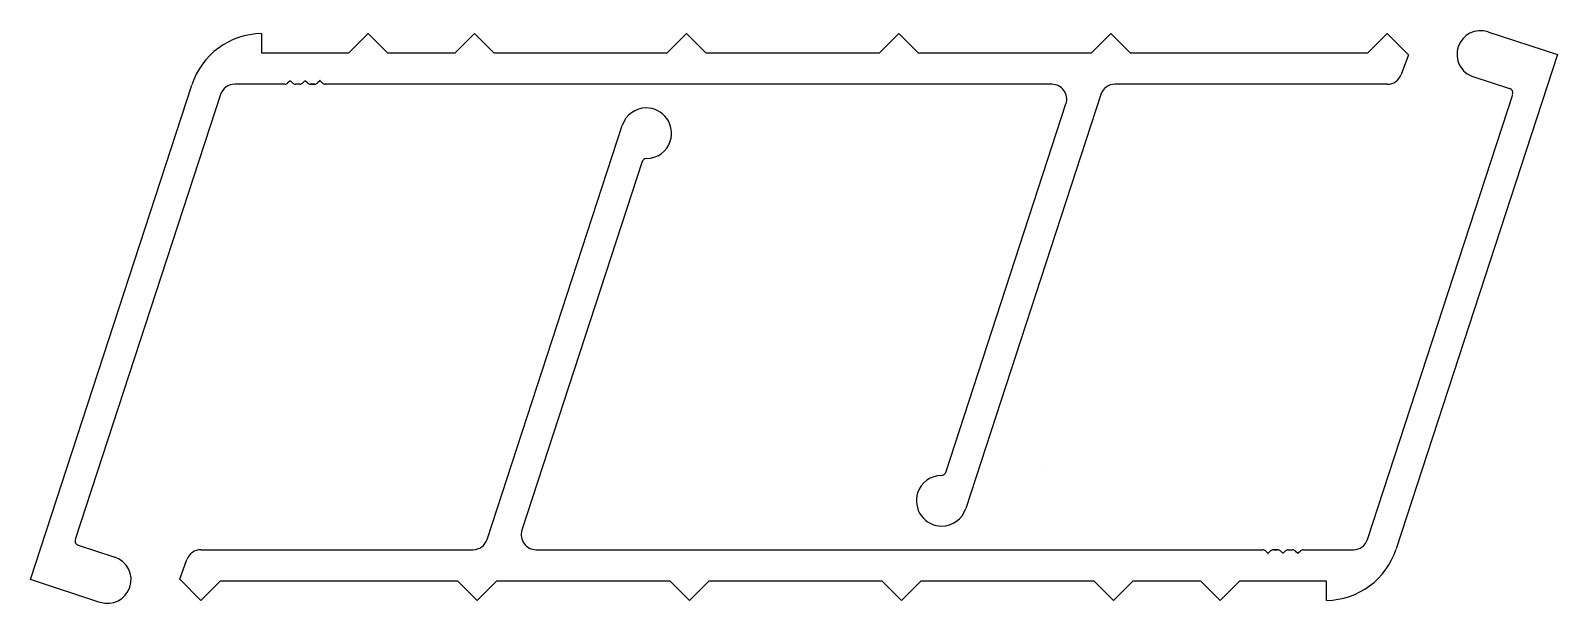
# Model space of a CAD drawing. Extents: x -56 to 46, y 1 to 40.
import ezdxf

# ---------------------------------------------------------------- set-up
doc = ezdxf.new("R2010")
doc.units = 0
doc.layers.get('0').update_dxf_attribs({"linetype": 'CONTINUOUS'})

msp = doc.modelspace()

# ---------------------------------------------------------------- linework, layer by layer
at = {"color": 7}
for p, q in [((-40.92, 39.51), (-40.92, 38.21)), ((-35.07, 38.21), (-33.77, 39.51)), ((-33.77, 39.51), (-32.47, 38.21)), ((-27.92, 38.21), (-26.62, 39.51)), ((-26.62, 39.51), (-25.32, 38.21)), ((-13.67, 38.21), (-12.37, 39.51)), ((-12.37, 39.51), (-11.07, 38.21)), ((0.58, 38.21), (1.88, 39.51)), ((1.88, 39.51), (3.18, 38.21)), ((14.83, 38.21), (16.13, 39.51)), ((16.13, 39.51), (17.43, 38.21)), ((33.4, 38.21), (34.7, 39.51)), ((34.7, 39.51), (36.12, 38.09)), ((41.47, 39.63), (46.14, 38.11)), ((-40.92, 38.21), (-35.07, 38.21)), ((-32.47, 38.21), (-27.92, 38.21)), ((-25.32, 38.21), (-13.67, 38.21)), ((-11.07, 38.21), (0.58, 38.21)), ((3.18, 38.21), (14.83, 38.21)), ((17.43, 38.21), (33.4, 38.21)), ((46.14, 38.11), (35.3, 4.92)), ((36.12, 38.09), (35.64, 36.77)), ((-56.44, 2.87), (-45.61, 36.06)), ((-39.35, 36.11), (-42.73, 36.11)), ((-39.01, 36.35), (-39.18, 36.18)), ((-38.82, 36.18), (-38.99, 36.35)), ((-38.35, 36.11), (-38.65, 36.11)), ((-38.01, 36.35), (-38.18, 36.18)), ((-37.82, 36.18), (-37.99, 36.35)), ((-37.35, 36.11), (-37.65, 36.11)), ((-37.65, 36.11), (-37.35, 36.11)), ((-37.35, 36.11), (-37.65, 36.11)), ((-37.65, 36.11), (-37.35, 36.11)), ((-37.35, 36.11), (-37.65, 36.11)), ((-37.01, 36.35), (-37.18, 36.18)), ((-36.82, 36.18), (-36.99, 36.35)), ((-36.65, 36.11), (-36.65, 36.11)), ((12.17, 36.11), (-36.65, 36.11)), ((34.7, 36.11), (16.41, 36.11)), ((42.94, 35.81), (40.48, 36.61)), ((-43.68, 35.42), (-53.44, 5.55)), ((15.46, 35.42), (6.38, 7.63)), ((33.38, 5.56), (43.13, 35.43)), ((-15.08, 34.52), (-15.08, 34.52)), ((5.04, 10.06), (13.12, 34.8)), ((-25.77, 5.56), (-16.69, 33.35)), ((-13.46, 32.3), (-13.46, 32.3)), ((-15.35, 30.92), (-23.43, 6.18)), ((11.65, 10.2), (11.65, 10.2)), ((3.15, 8.68), (3.15, 8.68)), ((-53.24, 5.17), (-50.79, 4.37)), ((-46.42, 2.89), (-45.94, 4.21)), ((-45, 4.87), (-26.72, 4.87)), ((-22.48, 4.87), (26.35, 4.87)), ((26.34, 4.87), (26.34, 4.87)), ((26.52, 4.8), (26.69, 4.63)), ((26.7, 4.63), (26.87, 4.8)), ((27.05, 4.87), (27.34, 4.87)), ((27.34, 4.87), (27.05, 4.87)), ((27.05, 4.87), (27.34, 4.87)), ((27.34, 4.87), (27.05, 4.87)), ((27.05, 4.87), (27.34, 4.87)), ((27.52, 4.8), (27.69, 4.63)), ((27.7, 4.63), (27.87, 4.8)), ((28.05, 4.87), (28.34, 4.87)), ((28.52, 4.8), (28.69, 4.63)), ((28.7, 4.63), (28.87, 4.8)), ((29.05, 4.87), (32.43, 4.87)), ((-51.78, 1.34), (-56.44, 2.87)), ((-45, 1.47), (-46.42, 2.89)), ((-43.7, 2.77), (-45, 1.47)), ((-27.73, 2.77), (-43.7, 2.77)), ((-26.43, 1.47), (-27.73, 2.77)), ((-25.13, 2.77), (-26.43, 1.47)), ((-13.48, 2.77), (-25.13, 2.77)), ((-12.18, 1.47), (-13.48, 2.77)), ((-10.88, 2.77), (-12.18, 1.47)), ((0.77, 2.77), (-10.88, 2.77)), ((2.07, 1.47), (0.77, 2.77)), ((3.37, 2.77), (2.07, 1.47)), ((15.02, 2.77), (3.37, 2.77)), ((16.32, 1.47), (15.02, 2.77)), ((17.62, 2.77), (16.32, 1.47)), ((22.17, 2.77), (17.62, 2.77)), ((23.47, 1.47), (22.17, 2.77)), ((24.77, 2.77), (23.47, 1.47)), ((30.62, 2.77), (24.77, 2.77)), ((30.62, 1.47), (30.62, 2.77))]:
    msp.add_line(p, q, dxfattribs=at)
for centre, radius, start, end in [((-40.86, 34.51), 5, 90.7945, 161.9153), ((40.98, 38.12), 1.59, 71.92, 161.92), ((40.98, 38.12), 1.59, 161.92, 251.92), ((-42.73, 35.11), 1, 90.0041, 161.92), ((-39.35, 36.36), 0.25, 270, 315), ((-39, 36.35), 0.008, 45, 135), ((-38.65, 36.36), 0.25, 225, 270), ((-38.35, 36.36), 0.25, 270, 315), ((-38, 36.35), 0.008, 45, 135), ((-37.65, 36.36), 0.25, 225, 270), ((-37.35, 36.36), 0.25, 270, 315), ((-37, 36.35), 0.008, 45, 135), ((-36.65, 36.36), 0.25, 225, 270), ((12.17, 35.11), 1, 341.92, 90.0041), ((16.41, 35.11), 1, 90.0041, 161.92), ((34.7, 37.11), 1, 270.0041, 340), ((42.84, 35.53), 0.3, 341.92, 71.92), ((-15.08, 32.82), 1.7, 90, 161.92), ((-15.08, 32.82), 1.7, 341.92, 90), ((-15.08, 32.82), 1.7, 270.2808, 341.92), ((-15.07, 30.82), 0.3, 90.2808, 161.92), ((4.77, 8.16), 1.7, 90.2808, 161.92), ((4.76, 10.16), 0.3, 270.2808, 341.92), ((4.77, 8.16), 1.7, 161.92, 270), ((4.77, 8.16), 1.7, 270, 341.92), ((-22.48, 5.87), 1, 161.92, 270.0041), ((-53.15, 5.45), 0.3, 161.92, 251.92), ((-26.72, 5.87), 1, 270.0041, 341.92), ((32.43, 5.87), 1, 270.0041, 341.92), ((-51.28, 2.86), 1.59, 341.92, 71.92), ((-45, 3.87), 1, 90.0041, 160), ((26.34, 4.62), 0.25, 45, 90), ((26.69, 4.63), 0.008, 225, 315), ((27.05, 4.62), 0.25, 90, 135), ((27.34, 4.62), 0.25, 45, 90), ((27.69, 4.63), 0.008, 225, 315), ((28.05, 4.62), 0.25, 90, 135), ((28.34, 4.62), 0.25, 45, 90), ((28.69, 4.63), 0.008, 225, 315), ((29.05, 4.62), 0.25, 90, 135), ((30.55, 6.47), 5, 270.7945, 341.9153), ((-51.28, 2.86), 1.59, 251.92, 341.92)]:
    msp.add_arc(centre, radius, start, end, dxfattribs=at)

doc.saveas('drawing.dxf')
